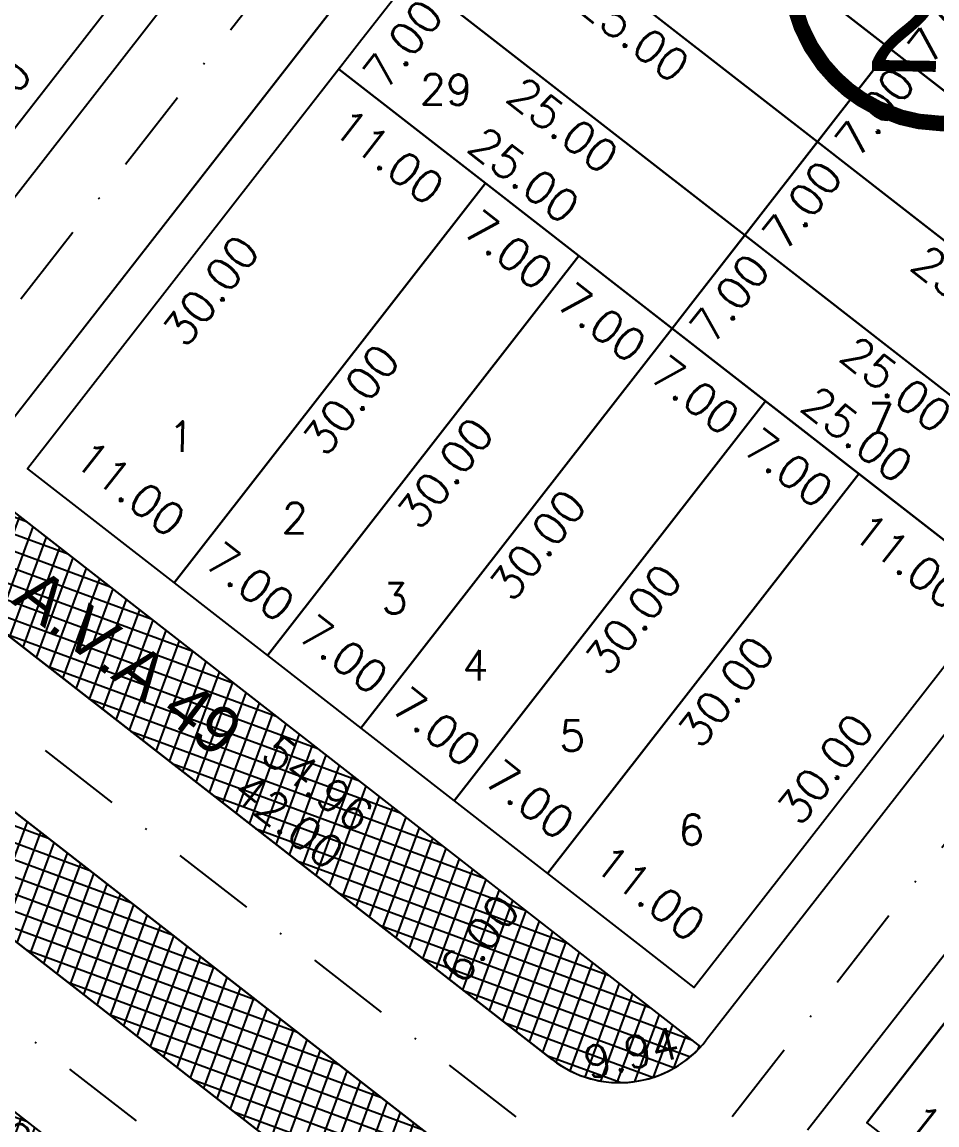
# Model space of a CAD drawing. Header units: millimetres. Extents: x -4430026 to 4783824, y 584 to 9593110.
# Drawn here: x 2830.6 to 2884.7, y 827.9 to 893.2 of the extents above; entities that cross this region are included whole.
import ezdxf
from ezdxf.enums import TextEntityAlignment as Align

# ---------------------------------------------------------------- set-up
doc = ezdxf.new("R2010")
doc.units = ezdxf.units.MM
doc.linetypes.add('CONTINUO', pattern=[0])
doc.linetypes.add('DASHDOT', pattern=[1, 0.5, -0.25, 0, -0.25])
for name, color, linetype in [('Bra-Rua Calçadas', 1, 'Continuous'), ('Calçada', 1, 'Continuous'), ('Cota', 8, 'Continuous'), ('EIXO DAS VIAS', 252, 'DASHDOT'), ('Lotes', 2, 'Continuous'), ('Numero de lotes', 5, 'Continuous'), ('númeraçãoquadras', 4, 'Continuous'), ('TXT A.VERDES', 7, 'Continuous'), ('Área Verde Alameda etc.', 92, 'Continuous'), ('Área Verde Geral', 98, 'Continuous')]:
    doc.layers.add(name, color=color, linetype=linetype)
doc.styles.add('arcad1', font='romans.shx')
doc.styles.add('ROMANS', font='romans.shx')
doc.styles.add('STYLE1', font='sanss___.ttf')
doc.dimstyles.new('BOLA100', dxfattribs={"dimscale": 0, "dimtxt": 1.9, "dimasz": 0.18, "dimexe": 0.18, "dimexo": 0.063, "dimgap": 0, "dimtad": 1, "dimzin": 4, "dimdsep": 46, "dimtxsty": 'ROMANS', "dimcen": 0.09, "dimse1": 1, "dimse2": 1, "dimsd1": 1, "dimsd2": 1, "dimclrt": 256, "dimaunit": 1, "dimadec": 4, "dimazin": 0, "dimtfac": 1.2, "dimtix": 1, "dimtmove": 2, "dimatfit": 3, "dimfxl": 1, "dimtvp": 2, "dimtolj": 1, "dimtzin": 4, "dimarcsym": 0})
pattern_1 = [(69.82082076, (-350710.31295, -9590084.73025), (-0.894034063135, 0.32857167248), []), (159.82082076, (-350710.31295, -9590084.73025), (-0.32857167248, -0.894034063135), [])]

# ---------------------------------------------------------------- blocks, each defined once
blk = doc.blocks.new('*D5025')
at = {"layer": 'DEFPOINTS', "color": 0}
for p in [(2830.399, 905.172), (2832.893, 903.23), (2811.968, 881.501)]:
    blk.add_point(p, dxfattribs=at)
at = {"layer": 'Cota', "insert": (2822.928, 891.978), "char_height": 1.9, "attachment_point": 5, "rotation": 52.09358, "style": 'ROMANS'}
blk.add_mtext('\\A1;30.00', dxfattribs=at)
blk = doc.blocks.new('*D5026')
at = {"layer": 'DEFPOINTS', "color": 0}
for p in [(2838.246, 899.062), (2839.079, 898.414), (2820.647, 874.743)]:
    blk.add_point(p, dxfattribs=at)
at = {"layer": 'Cota', "insert": (2828.281, 887.81), "char_height": 1.9, "attachment_point": 5, "rotation": 52.09358, "style": 'ROMANS'}
blk.add_mtext('\\A1;30.00', dxfattribs=at)
blk = doc.blocks.new('*D6859')
at = {"layer": 'DEFPOINTS', "color": 0}
for p in [(2830.905, 866.756, 51.854), (2840.728, 861.467), (2839.584, 859.998, 51.854)]:
    blk.add_point(p, dxfattribs=at)
at = {"layer": 'Cota', "insert": (2836.972, 865.596), "char_height": 1.9, "attachment_point": 5, "rotation": 322.09358, "style": 'ROMANS'}
blk.add_mtext('\\A1;11.00', dxfattribs=at)
blk = doc.blocks.new('*D6860')
at = {"layer": 'DEFPOINTS', "color": 0}
for p in [(2839.584, 859.998, 51.854), (2846.251, 857.167), (2845.107, 855.698, 51.854)]:
    blk.add_point(p, dxfattribs=at)
at = {"layer": 'Cota', "insert": (2844.073, 860.067), "char_height": 1.9, "attachment_point": 5, "rotation": 322.09358, "style": 'ROMANS'}
blk.add_mtext('\\A1;7.00', dxfattribs=at)
blk = doc.blocks.new('*D6861')
at = {"layer": 'DEFPOINTS', "color": 0}
for p in [(2845.107, 855.698, 51.854), (2851.774, 852.866), (2850.63, 851.397, 51.854)]:
    blk.add_point(p, dxfattribs=at)
at = {"layer": 'Cota', "insert": (2849.596, 855.766), "char_height": 1.9, "attachment_point": 5, "rotation": 322.09358, "style": 'ROMANS'}
blk.add_mtext('\\A1;7.00', dxfattribs=at)
blk = doc.blocks.new('*D6862')
at = {"layer": 'DEFPOINTS', "color": 0}
for p in [(2850.63, 851.397, 51.854), (2857.297, 848.565), (2856.153, 847.097, 51.854)]:
    blk.add_point(p, dxfattribs=at)
at = {"layer": 'Cota', "insert": (2855.119, 851.465), "char_height": 1.9, "attachment_point": 5, "rotation": 322.09358, "style": 'ROMANS'}
blk.add_mtext('\\A1;7.00', dxfattribs=at)
blk = doc.blocks.new('*D6863')
at = {"layer": 'DEFPOINTS', "color": 0}
for p in [(2856.153, 847.097, 51.854), (2862.82, 844.265), (2861.676, 842.796, 51.854)]:
    blk.add_point(p, dxfattribs=at)
at = {"layer": 'Cota', "insert": (2860.642, 847.165), "char_height": 1.9, "attachment_point": 5, "rotation": 322.09358, "style": 'ROMANS'}
blk.add_mtext('\\A1;7.00', dxfattribs=at)
blk = doc.blocks.new('*D6864')
at = {"layer": 'DEFPOINTS', "color": 0}
for p in [(2861.676, 842.796, 51.854), (2871.499, 837.507), (2870.355, 836.038, 51.854)]:
    blk.add_point(p, dxfattribs=at)
at = {"layer": 'Cota', "insert": (2867.743, 841.635), "char_height": 1.9, "attachment_point": 5, "rotation": 322.09358, "style": 'ROMANS'}
blk.add_mtext('\\A1;11.00', dxfattribs=at)
blk = doc.blocks.new('*D6865')
at = {"layer": 'DEFPOINTS', "color": 0}
for p in [(2849.336, 890.427, 51.854), (2858.015, 883.669, 51.854), (2856.029, 881.118)]:
    blk.add_point(p, dxfattribs=at)
at = {"layer": 'Cota', "insert": (2852.273, 885.247), "char_height": 1.9, "attachment_point": 5, "rotation": 322.09358, "style": 'ROMANS'}
blk.add_mtext('\\A1;11.00', dxfattribs=at)
blk = doc.blocks.new('*D6866')
at = {"layer": 'DEFPOINTS', "color": 0}
for p in [(2858.015, 883.669, 51.854), (2863.538, 879.368, 51.854), (2861.552, 876.817)]:
    blk.add_point(p, dxfattribs=at)
at = {"layer": 'Cota', "insert": (2859.374, 879.717), "char_height": 1.9, "attachment_point": 5, "rotation": 322.09358, "style": 'ROMANS'}
blk.add_mtext('\\A1;7.00', dxfattribs=at)
blk = doc.blocks.new('*D6867')
at = {"layer": 'DEFPOINTS', "color": 0}
for p in [(2863.538, 879.368, 51.854), (2869.061, 875.068, 51.854), (2867.075, 872.517)]:
    blk.add_point(p, dxfattribs=at)
at = {"layer": 'Cota', "insert": (2864.897, 875.417), "char_height": 1.9, "attachment_point": 5, "rotation": 322.09358, "style": 'ROMANS'}
blk.add_mtext('\\A1;7.00', dxfattribs=at)
blk = doc.blocks.new('*D6868')
at = {"layer": 'DEFPOINTS', "color": 0}
for p in [(2869.061, 875.068, 51.854), (2874.584, 870.767, 51.854), (2872.598, 868.216)]:
    blk.add_point(p, dxfattribs=at)
at = {"layer": 'Cota', "insert": (2870.42, 871.116), "char_height": 1.9, "attachment_point": 5, "rotation": 322.09358, "style": 'ROMANS'}
blk.add_mtext('\\A1;7.00', dxfattribs=at)
blk = doc.blocks.new('*D6869')
at = {"layer": 'DEFPOINTS', "color": 0}
for p in [(2874.584, 870.767, 51.854), (2880.107, 866.466, 51.854), (2878.121, 863.916)]:
    blk.add_point(p, dxfattribs=at)
at = {"layer": 'Cota', "insert": (2875.943, 866.815), "char_height": 1.9, "attachment_point": 5, "rotation": 322.09358, "style": 'ROMANS'}
blk.add_mtext('\\A1;7.00', dxfattribs=at)
blk = doc.blocks.new('*D6870')
at = {"layer": 'DEFPOINTS', "color": 0}
for p in [(2880.107, 866.466, 51.854), (2888.787, 859.708, 51.854), (2886.8, 857.157)]:
    blk.add_point(p, dxfattribs=at)
at = {"layer": 'Cota', "insert": (2883.044, 861.286), "char_height": 1.9, "attachment_point": 5, "rotation": 322.09358, "style": 'ROMANS'}
blk.add_mtext('\\A1;11.00', dxfattribs=at)
blk = doc.blocks.new('*D6871')
at = {"layer": 'DEFPOINTS', "color": 0}
for p in [(2849.336, 890.427, 51.854), (2851.721, 888.57), (2830.905, 866.756, 51.854)]:
    blk.add_point(p, dxfattribs=at)
at = {"layer": 'Cota', "insert": (2841.756, 877.318), "char_height": 1.9, "attachment_point": 5, "rotation": 52.09358, "style": 'ROMANS'}
blk.add_mtext('\\A1;30.00', dxfattribs=at)
blk = doc.blocks.new('*D6872')
at = {"layer": 'DEFPOINTS', "color": 0}
for p in [(2853.636, 895.95, 51.854), (2856.022, 894.093), (2849.336, 890.427, 51.854)]:
    blk.add_point(p, dxfattribs=at)
at = {"layer": 'Cota', "insert": (2853.122, 891.915), "char_height": 1.9, "attachment_point": 5, "rotation": 52.09358, "style": 'ROMANS'}
blk.add_mtext('\\A1;7.00', dxfattribs=at)
blk = doc.blocks.new('*D6879')
at = {"layer": 'DEFPOINTS', "color": 0}
for p in [(2858.015, 883.669, 51.854), (2860.017, 882.11), (2839.584, 859.998, 51.854)]:
    blk.add_point(p, dxfattribs=at)
at = {"layer": 'Cota', "insert": (2850.052, 870.858), "char_height": 1.9, "attachment_point": 5, "rotation": 52.09358, "style": 'ROMANS'}
blk.add_mtext('\\A1;30.00', dxfattribs=at)
blk = doc.blocks.new('*D6880')
at = {"layer": 'DEFPOINTS', "color": 0}
for p in [(2863.538, 879.368, 51.854), (2865.596, 877.766), (2845.107, 855.698, 51.854)]:
    blk.add_point(p, dxfattribs=at)
at = {"layer": 'Cota', "insert": (2855.631, 866.514), "char_height": 1.9, "attachment_point": 5, "rotation": 52.09358, "style": 'ROMANS'}
blk.add_mtext('\\A1;30.00', dxfattribs=at)
blk = doc.blocks.new('*D6881')
at = {"layer": 'DEFPOINTS', "color": 0}
for p in [(2869.061, 875.068, 51.854), (2871.068, 873.505), (2850.63, 851.397, 51.854)]:
    blk.add_point(p, dxfattribs=at)
at = {"layer": 'Cota', "insert": (2861.103, 862.253), "char_height": 1.9, "attachment_point": 5, "rotation": 52.09358, "style": 'ROMANS'}
blk.add_mtext('\\A1;30.00', dxfattribs=at)
blk = doc.blocks.new('*D6882')
at = {"layer": 'DEFPOINTS', "color": 0}
for p in [(2874.584, 870.767, 51.854), (2876.731, 869.095), (2856.153, 847.097, 51.854)]:
    blk.add_point(p, dxfattribs=at)
at = {"layer": 'Cota', "insert": (2866.766, 857.844), "char_height": 1.9, "attachment_point": 5, "rotation": 52.09358, "style": 'ROMANS'}
blk.add_mtext('\\A1;30.00', dxfattribs=at)
blk = doc.blocks.new('*D6883')
at = {"layer": 'DEFPOINTS', "color": 0}
for p in [(2880.107, 866.466, 51.854), (2882.214, 864.826), (2861.676, 842.796, 51.854)]:
    blk.add_point(p, dxfattribs=at)
at = {"layer": 'Cota', "insert": (2872.249, 853.574), "char_height": 1.9, "attachment_point": 5, "rotation": 52.09358, "style": 'ROMANS'}
blk.add_mtext('\\A1;30.00', dxfattribs=at)
blk = doc.blocks.new('*D6884')
at = {"layer": 'DEFPOINTS', "color": 0}
for p in [(2888.102, 860.241), (2888.787, 859.708, 51.854), (2870.355, 836.038, 51.854)]:
    blk.add_point(p, dxfattribs=at)
at = {"layer": 'Cota', "insert": (2878.137, 848.99), "char_height": 1.9, "attachment_point": 5, "rotation": 52.09358, "style": 'ROMANS'}
blk.add_mtext('\\A1;30.00', dxfattribs=at)
blk = doc.blocks.new('*D6885')
at = {"layer": 'DEFPOINTS', "color": 0}
for p in [(2873.362, 880.591, 51.854), (2875.369, 879.028), (2869.061, 875.068, 51.854)]:
    blk.add_point(p, dxfattribs=at)
at = {"layer": 'Cota', "insert": (2872.469, 876.85), "char_height": 1.9, "attachment_point": 5, "rotation": 52.09358, "style": 'ROMANS'}
blk.add_mtext('\\A1;7.00', dxfattribs=at)
blk = doc.blocks.new('*D6886')
at = {"layer": 'DEFPOINTS', "color": 0}
for p in [(2877.662, 886.114, 51.854), (2879.669, 884.551), (2873.362, 880.591, 51.854)]:
    blk.add_point(p, dxfattribs=at)
at = {"layer": 'Cota', "insert": (2876.769, 882.373), "char_height": 1.9, "attachment_point": 5, "rotation": 52.09358, "style": 'ROMANS'}
blk.add_mtext('\\A1;7.00', dxfattribs=at)
blk = doc.blocks.new('*D6887')
at = {"layer": 'DEFPOINTS', "color": 0}
for p in [(2881.963, 891.637, 51.854), (2883.97, 890.074), (2877.662, 886.114, 51.854)]:
    blk.add_point(p, dxfattribs=at)
at = {"layer": 'Cota', "insert": (2881.07, 887.896), "char_height": 1.9, "attachment_point": 5, "rotation": 52.09358, "style": 'ROMANS'}
blk.add_mtext('\\A1;7.00', dxfattribs=at)
blk = doc.blocks.new('*D6888')
at = {"layer": 'DEFPOINTS', "color": 0}
for p in [(2886.264, 897.16, 51.854), (2888.27, 895.597), (2881.963, 891.637, 51.854)]:
    blk.add_point(p, dxfattribs=at)
at = {"layer": 'Cota', "insert": (2885.371, 893.419), "char_height": 1.9, "attachment_point": 5, "rotation": 52.09358, "style": 'ROMANS'}
blk.add_mtext('\\A1;7.00', dxfattribs=at)
blk = doc.blocks.new('*D6897')
at = {"layer": 'DEFPOINTS', "color": 0}
for p in [(2849.336, 890.427, 51.854), (2869.575, 875.727), (2869.061, 875.068, 51.854)]:
    blk.add_point(p, dxfattribs=at)
at = {"layer": 'Cota', "insert": (2860.296, 884.156), "char_height": 1.9, "attachment_point": 5, "rotation": 322.09358, "style": 'ROMANS'}
blk.add_mtext('\\A1;25.00', dxfattribs=at)
blk = doc.blocks.new('*D6898')
at = {"layer": 'DEFPOINTS', "color": 0}
for p in [(2853.636, 895.95, 51.854), (2873.362, 880.591, 51.854), (2871.877, 878.684)]:
    blk.add_point(p, dxfattribs=at)
at = {"layer": 'Cota', "insert": (2862.598, 887.113), "char_height": 1.9, "attachment_point": 5, "rotation": 322.09358, "style": 'ROMANS'}
blk.add_mtext('\\A1;25.00', dxfattribs=at)
blk = doc.blocks.new('*D6899')
at = {"layer": 'DEFPOINTS', "color": 0}
for p in [(2857.937, 901.473, 51.854), (2877.662, 886.114, 51.854), (2876.076, 884.076)]:
    blk.add_point(p, dxfattribs=at)
at = {"layer": 'Cota', "insert": (2866.797, 892.505), "char_height": 1.9, "attachment_point": 5, "rotation": 322.09358, "style": 'ROMANS'}
blk.add_mtext('\\A1;25.00', dxfattribs=at)
blk = doc.blocks.new('*D6900')
at = {"layer": 'DEFPOINTS', "color": 0}
for p in [(2862.238, 906.996, 51.854), (2881.963, 891.637, 51.854), (2880.337, 889.549)]:
    blk.add_point(p, dxfattribs=at)
at = {"layer": 'Cota', "insert": (2871.058, 897.978), "char_height": 1.9, "attachment_point": 5, "rotation": 322.09358, "style": 'ROMANS'}
blk.add_mtext('\\A1;25.00', dxfattribs=at)
blk = doc.blocks.new('*D6905')
at = {"layer": 'DEFPOINTS', "color": 0}
for p in [(2869.061, 875.068, 51.854), (2889.3, 860.368), (2888.787, 859.708, 51.854)]:
    blk.add_point(p, dxfattribs=at)
at = {"layer": 'Cota', "insert": (2880.021, 868.797), "char_height": 1.9, "attachment_point": 5, "rotation": 322.09358, "style": 'ROMANS'}
blk.add_mtext('\\A1;25.00', dxfattribs=at)
blk = doc.blocks.new('*D6906')
at = {"layer": 'DEFPOINTS', "color": 0}
for p in [(2873.362, 880.591, 51.854), (2893.087, 865.231, 51.854), (2891.602, 863.325)]:
    blk.add_point(p, dxfattribs=at)
at = {"layer": 'Cota', "insert": (2882.323, 871.754), "char_height": 1.9, "attachment_point": 5, "rotation": 322.09358, "style": 'ROMANS'}
blk.add_mtext('\\A1;25.00', dxfattribs=at)
blk = doc.blocks.new('*D6907')
at = {"layer": 'DEFPOINTS', "color": 0}
for p in [(2877.662, 886.114, 51.854), (2897.388, 870.754, 51.854), (2895.801, 868.717)]:
    blk.add_point(p, dxfattribs=at)
at = {"layer": 'Cota', "insert": (2886.522, 877.146), "char_height": 1.9, "attachment_point": 5, "rotation": 322.09358, "style": 'ROMANS'}
blk.add_mtext('\\A1;25.00', dxfattribs=at)
blk = doc.blocks.new('*D6908')
at = {"layer": 'DEFPOINTS', "color": 0}
for p in [(2881.963, 891.637, 51.854), (2901.688, 876.278, 51.854), (2900.062, 874.189)]:
    blk.add_point(p, dxfattribs=at)
at = {"layer": 'Cota', "insert": (2890.783, 882.619), "char_height": 1.9, "attachment_point": 5, "rotation": 322.09358, "style": 'ROMANS'}
blk.add_mtext('\\A1;25.00', dxfattribs=at)
blk = doc.blocks.new('*D6919')
at = {"layer": 'DEFPOINTS', "color": 0}
for p in [(2880.595, 828.028), (2889.979, 822.175), (2889.271, 821.266)]:
    blk.add_point(p, dxfattribs=at)
at = {"layer": 'Cota', "insert": (2886.225, 826.305), "char_height": 1.9, "attachment_point": 5, "rotation": 322.06942, "style": 'ROMANS'}
blk.add_mtext('\\A1;11.00', dxfattribs=at)
blk = doc.blocks.new('*D6924')
at = {"layer": 'DEFPOINTS', "color": 0}
for p in [(2899.044, 851.721), (2901.241, 850.01), (2880.595, 828.028)]:
    blk.add_point(p, dxfattribs=at)
at = {"layer": 'Cota', "insert": (2891.267, 838.747), "char_height": 1.9, "attachment_point": 5, "rotation": 52.09358, "style": 'ROMANS'}
blk.add_mtext('\\A1;30.03', dxfattribs=at)
blk = doc.blocks.new('*D7297')
at = {"layer": 'DEFPOINTS', "color": 0}
for p in [(2848.469, 1000.734), (2885.58, 673.479)]:
    blk.add_point(p, dxfattribs=at)
at = {"layer": 'Cota', "insert": (2884.9, 679.473), "char_height": 1.9, "attachment_point": 5, "rotation": 276.46969, "style": 'ROMANS'}
blk.add_mtext('\\A1;R329.35', dxfattribs=at)
blk = doc.blocks.new('*D7298')
at = {"layer": 'DEFPOINTS', "color": 0}
for p in [(2848.469, 1000.734), (2887.727, 665.674)]:
    blk.add_point(p, dxfattribs=at)
at = {"layer": 'Cota', "insert": (2888.422, 659.741), "char_height": 1.9, "attachment_point": 5, "rotation": 276.68268, "style": 'ROMANS'}
blk.add_mtext('\\A1;R337.35', dxfattribs=at)
blk = doc.blocks.new('*D7441')
at = {"layer": 'DEFPOINTS', "color": 0}
for p in [(2827.41, 866.307), (2870.761, 832.522), (2869.171, 830.482)]:
    blk.add_point(p, dxfattribs=at)
at = {"layer": 'Cota', "insert": (2848.08, 848.123), "char_height": 1.9, "attachment_point": 5, "rotation": 322.06942, "style": 'ROMANS'}
blk.add_mtext('\\A1;54.96', dxfattribs=at)
blk = doc.blocks.new('*D7442')
at = {"layer": 'DEFPOINTS', "color": 0}
for p in [(2828.834, 857.591), (2862.338, 832.256), (2861.961, 831.773)]:
    blk.add_point(p, dxfattribs=at)
at = {"layer": 'Cota', "insert": (2846.358, 845.915), "char_height": 1.9, "attachment_point": 5, "rotation": 322.06942, "style": 'ROMANS'}
blk.add_mtext('\\A1;42.00', dxfattribs=at)
blk = doc.blocks.new('*D7498')
at = {"layer": 'DEFPOINTS', "color": 0}
for p in [(2815.321, 840.223), (2848.437, 814.39), (2847.09, 812.663)]:
    blk.add_point(p, dxfattribs=at)
at = {"layer": 'Cota', "insert": (2831.116, 826.329), "char_height": 1.9, "attachment_point": 5, "rotation": 322.04228, "style": 'ROMANS'}
blk.add_mtext('\\A1;42.00', dxfattribs=at)
blk = doc.blocks.new('*D7499')
at = {"layer": 'DEFPOINTS', "color": 0}
for p in [(2806.521, 839.478), (2850.162, 806.065), (2849.856, 805.673)]:
    blk.add_point(p, dxfattribs=at)
at = {"layer": 'Cota', "insert": (2829.079, 823.717), "char_height": 1.9, "attachment_point": 5, "rotation": 322.04228, "style": 'ROMANS'}
blk.add_mtext('\\A1;54.96', dxfattribs=at)
blk = doc.blocks.new('*D7618')
at = {"layer": 'DEFPOINTS', "color": 0}
for p in [(2859.431, 841.352), (2855.743, 836.619), (2856.57, 835.974)]:
    blk.add_point(p, dxfattribs=at)
at = {"layer": 'Cota', "insert": (2857.665, 838.924), "char_height": 1.9, "attachment_point": 5, "rotation": 52.06942, "style": 'ROMANS'}
blk.add_mtext('\\A1;6.00', dxfattribs=at)
blk = doc.blocks.new('NUM_quadra')
at = {"color": 6, "const_width": 0.02}
blk.add_lwpolyline([(-0.0134, 0.1996), (-0.034, 0.1971), (-0.0579, 0.1914), (-0.0779, 0.1842), (-0.0981, 0.1743), (-0.1208, 0.1594), (-0.1377, 0.145), (-0.1521, 0.1299), (-0.1625, 0.1166), (-0.1764, 0.0942), (-0.1852, 0.0754), (-0.1941, 0.0483), (-0.1985, 0.0243), (-0.2, 0), (-0.1977, -0.0299), (-0.1921, -0.0556), (-0.1839, -0.0786), (-0.1713, -0.1033), (-0.1546, -0.1269), (-0.1389, -0.1439), (-0.1219, -0.1586), (-0.1046, -0.1705), (-0.0831, -0.1819), (-0.0531, -0.1928), (-0.0302, -0.1977), (0, -0.2), (0.0309, -0.1976), (0.0677, -0.1882), (0.1069, -0.169), (0.124, -0.1569), (0.1407, -0.1421), (0.1614, -0.1181), (0.1737, -0.0992), (0.187, -0.071), (0.1962, -0.0386), (0.2, 0), (0.1989, 0.0205), (0.1943, 0.0473), (0.1871, 0.0707), (0.1741, 0.0984), (0.1635, 0.1151), (0.1472, 0.1354), (0.1285, 0.1533), (0.1063, 0.1694), (0.0782, 0.1841), (0.0533, 0.1928), (0.0267, 0.1982), (0, 0.2)], close=True, dxfattribs=at)
blk.add_circle((0, 0), 0.2)
at = {"color": 3, "insert": (-0.1114, 0.1285), "char_height": 0.038, "width": 0.2663, "attachment_point": 1, "style": 'STYLE1'}
blk.add_mtext('\\fArial|b0|i0|c0|p34;QUADRA', dxfattribs=at)
at = {"color": 3, "style": 'STYLE1'}
blk.add_attdef('00', text='', height=0.13, dxfattribs=at).set_placement((0, -0.1335), align=Align.CENTER)
blk = doc.blocks.new('*D7634')
at = {"layer": 'DEFPOINTS', "color": 0}
for p in [(2770.665, 892.75), (2860.599, 822.692), (2859.239, 820.947)]:
    blk.add_point(p, dxfattribs=at)
at = {"layer": 'Cota', "insert": (2814.856, 856.726), "char_height": 1.9, "attachment_point": 5, "rotation": 322.0815, "style": 'ROMANS'}
blk.add_mtext('\\A1;114.00', dxfattribs=at)
blk = doc.blocks.new('*D7635')
at = {"layer": 'DEFPOINTS', "color": 0}
for p in [(2766.979, 888.016), (2856.894, 817.939), (2857.119, 818.228)]:
    blk.add_point(p, dxfattribs=at)
at = {"layer": 'Cota', "insert": (2812.746, 854.016), "char_height": 1.9, "attachment_point": 5, "rotation": 322.06793, "style": 'ROMANS'}
blk.add_mtext('\\A1;114.00', dxfattribs=at)

msp = doc.modelspace()

# ---------------------------------------------------------------- hatches: boundary and pattern name
at = {"layer": 'Área Verde Alameda etc.'}
h = msp.add_hatch(dxfattribs=at)
h.set_pattern_fill('ANSI37', color=256, scale=0.3, angle=24.82082, style=0)
h.set_pattern_definition(pattern_1)
edge = h.paths.add_edge_path()
edge.add_line((2810.905, 861.417), (2770.665, 892.75))
edge.add_arc((2769.436, 891.172), 2, 52.09358, 142.09358)
edge.add_line((2767.858, 892.401), (2766.629, 890.823))
edge.add_arc((2768.207, 889.594), 2, 142.09358, 232.09358)
edge.add_line((2766.979, 888.016), (2807.218, 856.683))
edge.add_line((2807.218, 856.683), (2816.682, 849.308))
edge.add_line((2816.682, 849.308), (2856.894, 817.939))
edge.add_arc((2858.124, 819.516), 2, 232.04228, 322.09358)
edge.add_line((2859.702, 818.287), (2860.947, 819.886))
edge.add_arc((2859.369, 821.115), 2, 322.09358, 412.06942)
edge.add_line((2860.599, 822.692), (2820.372, 854.042))
edge.add_line((2820.372, 854.042), (2810.905, 861.417))
h = msp.add_hatch(dxfattribs=at)
h.set_pattern_fill('ANSI37', color=256, scale=0.3, angle=24.82082, style=0)
h.set_pattern_definition(pattern_1)
edge = h.paths.add_edge_path()
edge.add_line((2832.128, 862.63), (2827.41, 866.307))
edge.add_arc((2832.829, 862.717), 6.5, 146.48115, 232.06942)
edge.add_line((2828.834, 857.591), (2861.961, 831.773))
edge.add_arc((2865.957, 836.9), 6.5, 232.06942, 317.65769)
edge.add_line((2870.761, 832.522), (2832.128, 862.63))
h = msp.add_hatch(dxfattribs=at)
h.set_pattern_fill('ANSI37', color=256, scale=0.3, angle=24.82082, style=0)
h.set_pattern_definition(pattern_1)
edge = h.paths.add_edge_path()
edge.add_arc((2811.323, 835.098), 6.5, 52.04228, 137.63056)
edge.add_line((2806.521, 839.478), (2849.856, 805.673))
edge.add_arc((2844.439, 809.265), 6.5, 326.45401, 412.04228)
edge.add_line((2848.437, 814.39), (2815.321, 840.223))
at = {"layer": 'Área Verde Geral'}
h = msp.add_hatch(dxfattribs=at)
h.set_pattern_fill('ANSI37', color=256, scale=0.3, angle=24.82082, style=0)
h.set_pattern_definition(pattern_1)
edge = h.paths.add_edge_path()
edge.add_line((2864.679, 1411.854), (2865.137, 1499.257))
edge.add_arc((2869.137, 1499.236), 4, 90.52059, 179.70524, ccw=False)
edge.add_line((2869.1, 1503.236), (2875.158, 1503.291))
edge.add_line((2875.158, 1503.291), (2875.018, 1476.607))
edge.add_line((2875.018, 1476.607), (2874.753, 1425.94))
edge.add_line((2874.753, 1425.94), (2926.573, 1426.823))
edge.add_line((2926.573, 1426.823), (2927.447, 1422.337))
edge.add_line((2927.447, 1422.337), (2930.24, 1407.999))
edge.add_line((2930.24, 1407.999), (2934.953, 1383.807))
edge.add_line((2934.953, 1383.807), (2998.297, 1310.367))
edge.add_line((2998.297, 1310.367), (2967.18, 1181.595))
edge.add_line((2967.18, 1181.595), (2959.416, 1057.309))
edge.add_line((2959.416, 1057.309), (3004.738, 987.746))
edge.add_line((3004.738, 987.746), (2953.953, 900.665))
edge.add_line((2953.953, 900.665), (2945.808, 886.698))
edge.add_line((2945.808, 886.698), (2969.487, 819.268))
edge.add_line((2969.487, 819.268), (2978.029, 794.942))
edge.add_line((2978.029, 794.942), (2974.469, 794.007))
edge.add_line((2974.469, 794.007), (2950.754, 787.78))
edge.add_arc((2849.905, 828.561), 108.782, 337.98275, 353.50094)
edge.add_arc((2849.905, 828.561), 108.782, 353.50094, 375.8481)
edge.add_line((2954.552, 858.268), (2945.017, 885.341))
edge.add_arc((3301.084, 973.15), 366.735, 181.54845, 193.85322, ccw=False)
edge.add_line((2934.483, 963.24), (2936.948, 1340.483))
edge.add_arc((2912.948, 1340.64), 24, 359.62563, 412.09358)
edge.add_line((2927.693, 1359.576), (2867.186, 1406.691))
edge.add_arc((2871.179, 1411.82), 6.5, 179.70034, 232.09358, ccw=False)

# ---------------------------------------------------------------- linework, layer by layer
at = {"layer": 'Bra-Rua Calçadas'}
for points in [[(2810.905, 861.417), (2770.665, 892.75, 0.414214), (2767.858, 892.401), (2766.629, 890.823, 0.414214), (2766.979, 888.016), (2807.218, 856.683), (2816.682, 849.308), (2856.894, 817.939, 0.414476), (2859.702, 818.287), (2860.947, 819.886, 0.41409), (2860.599, 822.692), (2820.372, 854.042)], [(2832.128, 862.63), (2827.41, 866.307, 0.391837), (2828.834, 857.591), (2861.961, 831.773, 0.391837), (2870.761, 832.522)], [(2815.321, 840.223, 0.391837), (2806.521, 839.478), (2849.856, 805.673, 0.391837), (2848.437, 814.39)]]:
    msp.add_lwpolyline(points, format="xyb", close=True, dxfattribs=at)
msp.add_lwpolyline([(2820.372, 854.042), (2860.599, 822.692, -0.41409), (2860.947, 819.886), (2859.702, 818.287, -0.414476), (2856.894, 817.939), (2816.682, 849.308)], format="xyb", dxfattribs=at)
at = {"layer": 'Calçada', "lineweight": -3}
for p, q in [((2821.084, 871.235), (2922.89, 1001.981)), ((2821.084, 871.235), (2913.37, 989.754)), ((2912.408, 975.497), (2827.701, 866.711)), ((2903.733, 964.356), (2827.701, 866.711)), ((2927.762, 905.693), (2871.086, 832.906)), ((2923.454, 887.139), (2877.085, 827.59)), ((2870.777, 832.51), (2832.128, 862.63)), ((2861.961, 831.773), (2828.834, 857.591)), ((2815.321, 840.223), (2848.437, 814.39))]:
    msp.add_line(p, q, dxfattribs=at)
msp.add_lwpolyline([(2870.777, 832.51), (2827.41, 866.307)], dxfattribs=at)
msp.add_arc((2865.957, 836.9), 6.5, 232.06942, 322.09358, dxfattribs=at)
at = {"layer": 'EIXO DAS VIAS', "ltscale": 10}
for p, q in [((2818.096, 860.887, 103.708), (2928.238, 1002.338, 103.708)), ((2931.54, 904.035, 51.854), (2867.788, 822.161, 51.854)), ((2867.788, 822.161, 51.854), (2818.096, 860.887, 51.854)), ((2809.495, 849.841, 51.854), (2859.158, 811.099, 51.854))]:
    msp.add_line(p, q, dxfattribs=at)
at = {"layer": 'Lotes'}
for p, q in [((2862.238, 906.996), (2901.688, 876.278)), ((2857.937, 901.473), (2897.388, 870.754)), ((2820.647, 874.743), (2839.079, 898.414)), ((2854.865, 897.528), (2850.565, 892.005)), ((2853.636, 895.95), (2893.087, 865.231)), ((2878.891, 887.692), (2883.192, 893.215)), ((2883.192, 893.215), (2878.891, 887.692)), ((2850.565, 892.005), (2846.264, 886.482)), ((2849.336, 890.427), (2888.787, 859.708)), ((2874.591, 882.169), (2878.891, 887.692)), ((2878.891, 887.692), (2874.591, 882.169)), ((2846.264, 886.482), (2830.905, 866.756)), ((2846.264, 886.482), (2830.905, 866.756)), ((2846.264, 886.482), (2830.905, 866.756)), ((2846.264, 886.482), (2830.905, 866.756)), ((2858.015, 883.669), (2839.584, 859.998)), ((2839.584, 859.998), (2858.015, 883.669)), ((2858.015, 883.669), (2839.584, 859.998)), ((2839.584, 859.998), (2858.015, 883.669)), ((2858.015, 883.669), (2839.584, 859.998)), ((2839.584, 859.998), (2858.015, 883.669)), ((2858.015, 883.669), (2839.584, 859.998)), ((2839.584, 859.998), (2858.015, 883.669)), ((2858.015, 883.669), (2839.584, 859.998)), ((2870.29, 876.646), (2874.591, 882.169)), ((2874.591, 882.169), (2870.29, 876.646)), ((2863.538, 879.368), (2845.107, 855.698)), ((2845.107, 855.698), (2863.538, 879.368)), ((2863.538, 879.368), (2845.107, 855.698)), ((2845.107, 855.698), (2863.538, 879.368)), ((2863.538, 879.368), (2845.107, 855.698)), ((2845.107, 855.698), (2863.538, 879.368)), ((2863.538, 879.368), (2845.107, 855.698)), ((2845.107, 855.698), (2863.538, 879.368)), ((2863.538, 879.368), (2845.107, 855.698)), ((2865.989, 871.123), (2850.63, 851.397)), ((2850.63, 851.397), (2865.989, 871.123)), ((2865.989, 871.123), (2850.63, 851.397)), ((2850.63, 851.397), (2865.989, 871.123)), ((2865.989, 871.123), (2850.63, 851.397)), ((2850.63, 851.397), (2865.989, 871.123)), ((2865.989, 871.123), (2850.63, 851.397)), ((2850.63, 851.397), (2865.989, 871.123)), ((2865.989, 871.123), (2850.63, 851.397)), ((2874.584, 870.767), (2856.153, 847.097)), ((2856.153, 847.097), (2874.584, 870.767)), ((2874.584, 870.767), (2856.153, 847.097)), ((2856.153, 847.097), (2874.584, 870.767)), ((2874.584, 870.767), (2856.153, 847.097)), ((2856.153, 847.097), (2874.584, 870.767)), ((2874.584, 870.767), (2856.153, 847.097)), ((2856.153, 847.097), (2874.584, 870.767)), ((2874.584, 870.767), (2856.153, 847.097)), ((2830.905, 866.756), (2839.584, 859.998)), ((2880.107, 866.466), (2861.676, 842.796)), ((2861.676, 842.796), (2880.107, 866.466)), ((2861.676, 842.796), (2880.107, 866.466)), ((2880.107, 866.466), (2861.676, 842.796)), ((2861.676, 842.796), (2880.107, 866.466)), ((2880.107, 866.466), (2861.676, 842.796)), ((2861.676, 842.796), (2880.107, 866.466)), ((2880.107, 866.466), (2861.676, 842.796)), ((2880.107, 866.466), (2861.676, 842.796)), ((2839.584, 859.998), (2845.107, 855.698)), ((2870.355, 836.038), (2885.715, 855.763)), ((2870.355, 836.038), (2885.715, 855.763)), ((2870.355, 836.038), (2885.715, 855.763)), ((2845.107, 855.698), (2850.63, 851.397)), ((2850.63, 851.397), (2856.153, 847.097)), ((2856.153, 847.097), (2861.676, 842.796)), ((2861.676, 842.796), (2867.199, 838.495)), ((2867.199, 838.495), (2870.355, 836.038)), ((2880.595, 828.028), (2887.562, 822.598))]:
    msp.add_line(p, q, dxfattribs=at)
at = {"layer": 'Lotes', "linetype": 'CONTINUO', "lineweight": -3}
for p, q in [((2820.647, 874.743), (2839.079, 898.414)), ((2830.905, 866.756), (2839.584, 859.998)), ((2839.584, 859.998), (2845.107, 855.698)), ((2845.107, 855.698), (2850.63, 851.397)), ((2850.63, 851.397), (2856.153, 847.097)), ((2856.153, 847.097), (2861.676, 842.796)), ((2861.676, 842.796), (2867.199, 838.495)), ((2867.199, 838.495), (2870.355, 836.038))]:
    msp.add_line(p, q, dxfattribs=at)
at = {"layer": 'Lotes', "lineweight": -3}
for p, q in [((2854.865, 897.528), (2850.565, 892.005)), ((2854.865, 897.528), (2850.565, 892.005)), ((2883.192, 893.215), (2878.891, 887.692)), ((2878.891, 887.692), (2883.192, 893.215)), ((2883.192, 893.215), (2878.891, 887.692)), ((2878.891, 887.692), (2883.192, 893.215)), ((2850.565, 892.005), (2846.264, 886.482)), ((2850.565, 892.005), (2846.264, 886.482)), ((2878.891, 887.692), (2874.591, 882.169)), ((2874.591, 882.169), (2878.891, 887.692)), ((2878.891, 887.692), (2874.591, 882.169)), ((2874.591, 882.169), (2878.891, 887.692)), ((2874.591, 882.169), (2870.29, 876.646)), ((2870.29, 876.646), (2874.591, 882.169)), ((2874.591, 882.169), (2870.29, 876.646)), ((2870.29, 876.646), (2874.591, 882.169)), ((2865.989, 871.123), (2870.29, 876.646)), ((2830.905, 866.756), (2839.584, 859.998)), ((2830.905, 866.756), (2839.584, 859.998)), ((2839.584, 859.998), (2845.107, 855.698)), ((2839.584, 859.998), (2845.107, 855.698)), ((2845.107, 855.698), (2850.63, 851.397)), ((2845.107, 855.698), (2850.63, 851.397)), ((2850.63, 851.397), (2856.153, 847.097)), ((2850.63, 851.397), (2856.153, 847.097)), ((2856.153, 847.097), (2861.676, 842.796)), ((2856.153, 847.097), (2861.676, 842.796)), ((2861.676, 842.796), (2867.199, 838.495)), ((2861.676, 842.796), (2867.199, 838.495)), ((2867.199, 838.495), (2870.355, 836.038)), ((2867.199, 838.495), (2870.355, 836.038))]:
    msp.add_line(p, q, dxfattribs=at)
at = {"layer": 'Lotes'}
for points in [[(2886.264, 897.16), (2866.538, 912.519), (2863.466, 908.574), (2862.238, 906.996), (2881.963, 891.637), (2883.192, 893.215)], [(2881.963, 891.637), (2862.238, 906.996), (2859.166, 903.051), (2857.937, 901.473), (2877.662, 886.114), (2878.891, 887.692)], [(2830.399, 905.172), (2811.968, 881.501), (2820.647, 874.743), (2839.079, 898.414)], [(2877.662, 886.114), (2857.937, 901.473), (2854.865, 897.528), (2853.636, 895.95), (2873.362, 880.591), (2874.591, 882.169)], [(2905.989, 881.801), (2886.264, 897.16), (2883.192, 893.215), (2881.963, 891.637), (2901.688, 876.278), (2902.917, 877.856)], [(2873.362, 880.591), (2853.636, 895.95), (2850.565, 892.005), (2849.336, 890.427), (2858.015, 883.669), (2863.538, 879.368), (2869.061, 875.068), (2870.29, 876.646)], [(2901.688, 876.278), (2881.963, 891.637), (2878.891, 887.692), (2877.662, 886.114), (2897.388, 870.754), (2898.617, 872.333)], [(2858.015, 883.669), (2849.336, 890.427), (2846.264, 886.482), (2830.905, 866.756), (2839.584, 859.998)], [(2858.015, 883.669), (2849.336, 890.427), (2846.264, 886.482), (2830.905, 866.756), (2839.584, 859.998)], [(2897.388, 870.754), (2877.662, 886.114), (2874.591, 882.169), (2873.362, 880.591), (2893.087, 865.231), (2894.316, 866.809)], [(2863.538, 879.368), (2858.015, 883.669), (2839.584, 859.998), (2845.107, 855.698)], [(2863.538, 879.368), (2858.015, 883.669), (2839.584, 859.998), (2845.107, 855.698)], [(2893.087, 865.231), (2873.362, 880.591), (2870.29, 876.646), (2869.061, 875.068), (2874.584, 870.767), (2880.107, 866.466), (2888.787, 859.708), (2890.015, 861.286)], [(2865.989, 871.123), (2869.061, 875.068), (2863.538, 879.368), (2845.107, 855.698), (2850.63, 851.397)], [(2865.989, 871.123), (2869.061, 875.068), (2863.538, 879.368), (2845.107, 855.698), (2850.63, 851.397)], [(2874.584, 870.767), (2869.061, 875.068), (2865.989, 871.123), (2850.63, 851.397), (2856.153, 847.097)], [(2874.584, 870.767), (2869.061, 875.068), (2865.989, 871.123), (2850.63, 851.397), (2856.153, 847.097)], [(2880.107, 866.466), (2874.584, 870.767), (2856.153, 847.097), (2861.676, 842.796)], [(2880.107, 866.466), (2874.584, 870.767), (2856.153, 847.097), (2861.676, 842.796)], [(2885.715, 855.763), (2888.787, 859.708), (2880.107, 866.466), (2861.676, 842.796), (2867.199, 838.495), (2870.355, 836.038)], [(2885.715, 855.763), (2888.787, 859.708), (2880.107, 866.466), (2861.676, 842.796), (2867.199, 838.495), (2870.355, 836.038)], [(2907.723, 844.963), (2899.044, 851.721), (2880.595, 828.028), (2887.562, 822.598), (2889.271, 821.266)]]:
    msp.add_lwpolyline(points, close=True, dxfattribs=at)
msp.add_lwpolyline([(2880.595, 828.028), (2924.864, 884.881)], dxfattribs=at)
at = {"layer": 'Área Verde Alameda etc.'}
for points in [[(2810.905, 861.417), (2770.665, 892.75, 0.414214), (2767.858, 892.401), (2766.629, 890.823, 0.414214), (2766.979, 888.016), (2807.218, 856.683), (2816.682, 849.308), (2856.894, 817.939, 0.414476), (2859.702, 818.287), (2860.947, 819.886, 0.41409), (2860.599, 822.692), (2820.372, 854.042)], [(2832.128, 862.63), (2827.41, 866.307, 0.391837), (2828.834, 857.591), (2861.961, 831.773, 0.391837), (2870.761, 832.522)], [(2815.321, 840.223, 0.391837), (2806.521, 839.478), (2849.856, 805.673, 0.391837), (2848.437, 814.39)]]:
    msp.add_lwpolyline(points, format="xyb", close=True, dxfattribs=at)
msp.add_lwpolyline([(2820.372, 854.042), (2860.599, 822.692, -0.41409), (2860.947, 819.886), (2859.702, 818.287, -0.414476), (2856.894, 817.939), (2816.682, 849.308)], format="xyb", dxfattribs=at)

# ---------------------------------------------------------------- block references
at = {"layer": 'númeraçãoquadras', "linetype": 'ByBlock', "extrusion": (0.084411, -0.001453, 0.99643)}
ref = msp.add_blockref('NUM_quadra', (945.91, -2850.272, 346.317), dxfattribs=dict(at, xscale=45.93175888075766, yscale=45.93175888024863, zscale=45.93175853019476, rotation=270.0385460294471))
ref.add_attrib('00', '29', dxfattribs={"layer": '0', "color": 3, "extrusion": (0.084411, -0.001453, 0.99643), "height": 5.9711, "rotation": 270.03855, "style": 'STYLE1'}).set_placement((939.78, -2850.276, 346.317), align=Align.CENTER)

# ---------------------------------------------------------------- texts
at = {"layer": 'Cota', "insert": (2866.644, 832.168), "char_height": 1.9, "attachment_point": 5, "rotation": 13.37241, "style": 'ROMANS'}
msp.add_mtext('\\A1;9.94', dxfattribs=at)
at = {"layer": 'Numero de lotes', "style": 'arcad1'}
for s, p in [('29', (2855.674, 889.216, 103.708)), ('7', (2881.42, 869.743, 103.708)), ('1', (2839.999, 868.667, 103.708)), ('2', (2846.723, 863.836, 103.708)), ('3', (2852.646, 859.082, 103.708)), ('4', (2857.42, 855.124, 103.708)), ('5', (2863.16, 850.955, 103.708)), ('6', (2870.208, 845.383, 103.708))]:
    msp.add_text(s, height=1.8, rotation=358.97539, dxfattribs=at).set_placement(p, align=Align.MIDDLE_CENTER)
at = {"layer": 'TXT A.VERDES', "linetype": 'CONTINUO', "insert": (2831.565, 861.089, 103.708), "char_height": 2.8, "width": 43.98267, "attachment_point": 1, "rotation": 322.87319, "style": 'arcad1'}
msp.add_mtext('{\\fArial|b0|i0|c0|p34;A.V.A 49}', dxfattribs=at)

# ---------------------------------------------------------------- dimensions: what is measured, and where the dimension line sits
at = {"layer": 'Cota'}
for mpoint, picture, middle in [((2885.58, 673.479, -51.854), '*D7297', (2884.9, 679.473, -51.854)), ((2887.727, 665.674, -51.854), '*D7298', (2888.422, 659.741, -51.854))]:
    dim = msp.add_radius_dim(center=(2848.469, 1000.734, -51.854), mpoint=mpoint, dimstyle='BOLA100', override={"dimscale": 1}, dxfattribs=at)
    dim.commit()
    dim.dimension.update_dxf_attribs({"geometry": picture, "text_midpoint": middle, "dimtype": 164})
for p1, p2, distance, picture, middle in [((2862.238, 906.996), (2881.963, 891.637), -2.647, '*D6900', (2871.058, 897.978, -51.854)), ((2811.968, 881.501), (2830.399, 905.172), -3.161, '*D5025', (2822.928, 891.978)), ((2857.937, 901.473), (2877.662, 886.114), -2.583, '*D6899', (2866.797, 892.505, -51.854)), ((2820.647, 874.743), (2839.079, 898.414), 1.055, '*D5026', (2828.281, 887.81)), ((2853.636, 895.95), (2873.362, 880.591), -2.417, '*D6898', (2862.598, 887.113, -51.854)), ((2770.665, 892.75), (2860.599, 822.692), -2.212, '*D7634', (2814.856, 856.726)), ((2830.905, 866.756), (2849.336, 890.427), -3.023, '*D6871', (2841.756, 877.318, -51.854)), ((2849.336, 890.427), (2858.015, 883.669), -3.233, '*D6865', (2852.273, 885.247, -51.854)), ((2849.336, 890.427), (2869.061, 875.068), 0.836, '*D6897', (2860.296, 884.156, -51.854)), ((2766.979, 888.016), (2856.894, 817.939), 0.367, '*D7635', (2812.746, 854.016)), ((2839.584, 859.998), (2858.015, 883.669), -2.538, '*D6879', (2850.052, 870.858, -51.854)), ((2845.107, 855.698), (2863.538, 879.368), -2.608, '*D6880', (2855.631, 866.514, -51.854)), ((2850.63, 851.397), (2869.061, 875.068), -2.543, '*D6881', (2861.103, 862.253, -51.854)), ((2856.153, 847.097), (2874.584, 870.767), -2.721, '*D6882', (2866.766, 857.844, -51.854)), ((2830.905, 866.756), (2839.584, 859.998), 1.862, '*D6859', (2836.972, 865.596, -51.854)), ((2827.41, 866.307), (2870.761, 832.522), -2.587, '*D7441', (2848.08, 848.123)), ((2861.676, 842.796), (2880.107, 866.466), -2.67, '*D6883', (2872.249, 853.574, -51.854)), ((2870.355, 836.038), (2888.787, 859.708), 0.867, '*D6884', (2878.137, 848.99, -51.854)), ((2828.834, 857.591), (2861.961, 831.773), 0.613, '*D7442', (2846.358, 845.915)), ((2880.595, 828.028, -51.854), (2899.044, 851.721, -51.854), -2.785, '*D6924', (2891.267, 838.747, -51.854)), ((2859.431, 841.352), (2855.743, 836.619), 1.049, '*D7618', (2857.665, 838.924)), ((2815.321, 840.223), (2848.437, 814.39), -2.19, '*D7498', (2831.116, 826.329)), ((2806.521, 839.478), (2849.856, 805.673), 0.498, '*D7499', (2829.079, 823.717)), ((2880.595, 828.028, -51.854), (2889.271, 821.266, -51.854), 1.152, '*D6919', (2886.225, 826.305, -51.854))]:
    dim = msp.add_aligned_dim(p1=p1, p2=p2, distance=distance, dimstyle='BOLA100', override={"dimscale": 1}, dxfattribs=at)
    dim.commit()
    dim.dimension.update_dxf_attribs({"geometry": picture, "text_midpoint": middle})
for base, p1, p2, angle, picture, middle in [((2888.27, 895.597, -51.854), (2881.963, 891.637), (2886.264, 897.16), 232.09358, '*D6888', (2885.371, 893.419, -51.854)), ((2856.022, 894.093, -51.854), (2849.336, 890.427), (2853.636, 895.95), 232.09358, '*D6872', (2853.122, 891.915, -51.854)), ((2883.97, 890.074, -51.854), (2877.662, 886.114), (2881.963, 891.637), 232.09358, '*D6887', (2881.07, 887.896, -51.854)), ((2900.062, 874.189, -51.854), (2881.963, 891.637), (2901.688, 876.278), 142.09358, '*D6908', (2890.783, 882.619, -51.854)), ((2879.669, 884.551, -51.854), (2873.362, 880.591), (2877.662, 886.114), 232.09358, '*D6886', (2876.769, 882.373, -51.854)), ((2895.801, 868.717, -51.854), (2877.662, 886.114), (2897.388, 870.754), 142.09358, '*D6907', (2886.522, 877.146, -51.854)), ((2861.552, 876.817, -51.854), (2858.015, 883.669), (2863.538, 879.368), 142.09358, '*D6866', (2859.374, 879.717, -51.854)), ((2875.369, 879.028, -51.854), (2869.061, 875.068), (2873.362, 880.591), 232.09358, '*D6885', (2872.469, 876.85, -51.854)), ((2891.602, 863.325, -51.854), (2873.362, 880.591), (2893.087, 865.231), 142.09358, '*D6906', (2882.323, 871.754, -51.854)), ((2867.075, 872.517, -51.854), (2863.538, 879.368), (2869.061, 875.068), 142.09358, '*D6867', (2864.897, 875.417, -51.854)), ((2872.598, 868.216, -51.854), (2869.061, 875.068), (2874.584, 870.767), 142.09358, '*D6868', (2870.42, 871.116, -51.854)), ((2889.3, 860.368, -51.854), (2869.061, 875.068), (2888.787, 859.708), 142.09358, '*D6905', (2880.021, 868.797, -51.854)), ((2878.121, 863.916, -51.854), (2874.584, 870.767), (2880.107, 866.466), 142.09358, '*D6869', (2875.943, 866.815, -51.854)), ((2886.8, 857.157, -51.854), (2880.107, 866.466), (2888.787, 859.708), 142.09358, '*D6870', (2883.044, 861.286, -51.854)), ((2846.251, 857.167, -51.854), (2839.584, 859.998), (2845.107, 855.698), 142.09358, '*D6860', (2844.073, 860.067, -51.854)), ((2851.774, 852.866, -51.854), (2845.107, 855.698), (2850.63, 851.397), 142.09358, '*D6861', (2849.596, 855.766, -51.854)), ((2857.297, 848.565, -51.854), (2850.63, 851.397), (2856.153, 847.097), 142.09358, '*D6862', (2855.119, 851.465, -51.854)), ((2862.82, 844.265, -51.854), (2856.153, 847.097), (2861.676, 842.796), 142.09358, '*D6863', (2860.642, 847.165, -51.854)), ((2871.499, 837.507, -51.854), (2861.676, 842.796), (2870.355, 836.038), 142.09358, '*D6864', (2867.743, 841.635, -51.854))]:
    dim = msp.add_linear_dim(base=base, p1=p1, p2=p2, angle=angle, dimstyle='BOLA100', override={"dimscale": 1}, dxfattribs=at)
    dim.commit()
    dim.dimension.update_dxf_attribs({"geometry": picture, "text_midpoint": middle})

doc.saveas('drawing.dxf')
